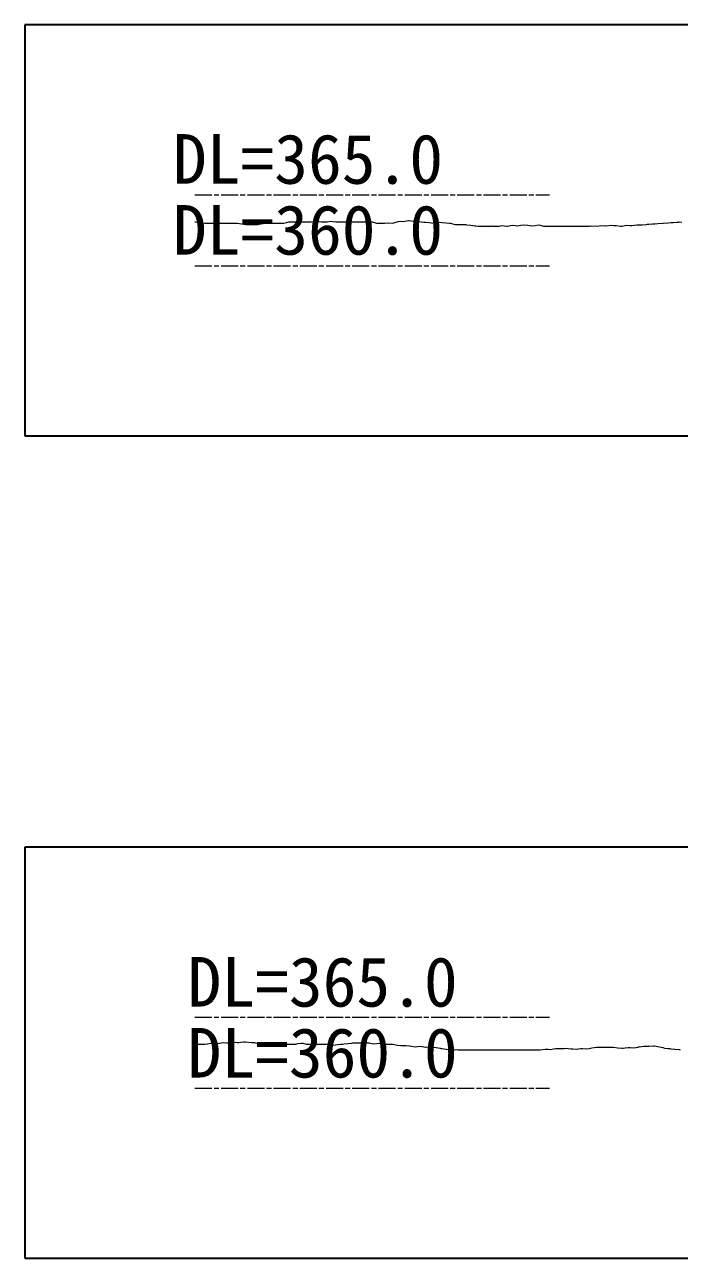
# Model space of a CAD drawing. Header units: millimetres. Extents: x 468560 to 900835, y -713847 to -431684.
# Drawn here: x 622335 to 668494, y -589847 to -502847 of the extents above; entities that cross this region are included whole.
import ezdxf

# ---------------------------------------------------------------- set-up
doc = ezdxf.new("R2010")
doc.units = ezdxf.units.MM
doc.header["$LTSCALE"] = 100
doc.linetypes.add('SXF_一点短鎖線', pattern=[9.25, 6, -1.5, 0.25, -1.5])
doc.linetypes.add('SXF_一点鎖線', pattern=[18.5, 12, -1.5, 3.5, -1.5])
for name, color, linetype, lineweight in [('D-BGD', 7, 'Continuous', 13), ('D-BMK', 2, 'SXF_一点短鎖線', 13), ('D-BMK-HTXT', 7, 'Continuous', 13)]:
    doc.layers.add(name, color=color, linetype=linetype, lineweight=lineweight)
doc.layers.add('横断ビュー', color=7, linetype='Continuous')
doc.styles.add('MS ゴシック', font='MS Gothic.ttf')
doc.styles.get("Standard").update_dxf_attribs({"font": 'txt', "bigfont": 'extfont2.shx'})

msp = doc.modelspace()

# ---------------------------------------------------------------- linework, layer by layer
at = {"layer": 'D-BGD', "color": 7, "linetype": 'Continuous', "lineweight": 13}
for p, q in [((634335.108547397, -516746.9212090075), (634379.6254389137, -516746.9212090075)), ((634379.6254389137, -516746.9212090075), (634460.2675705999, -516746.9212090075)), ((634460.2675705999, -516746.9212090075), (634745.838418059, -516796.4378364161)), ((640804.1554446891, -516792.605995819), (640971.4590634927, -516746.9212090075)), ((640971.4590634927, -516746.9212090075), (641262.5163710266, -516746.9212090075)), ((641262.5163710266, -516746.9212090075), (641337.6720426306, -516754.411967136)), ((641337.6720426306, -516754.411967136), (641380.8725241423, -516746.9212090075)), ((641380.8725241423, -516746.9212090075), (641703.885021776, -516746.9212090075)), ((641703.885021776, -516746.9212090075), (641957.5896036103, -516746.9212090075)), ((641957.5896036103, -516746.9212090075), (642070.0980009213, -516746.9212090075)), ((642070.0980009213, -516746.9212090075), (642265.8283230215, -516746.9212090075)), ((642265.8283230215, -516746.9212090075), (642436.3109800592, -516746.9212090075)), ((642436.3109800592, -516746.9212090075), (642534.3066830635, -516746.9212090075)), ((642534.3066830635, -516746.9212090075), (642802.523959212, -516700.4136083648)), ((642802.523959212, -516700.4136083648), (643111.0237625316, -516731.1617523208)), ((643111.0237625316, -516731.1617523208), (643269.1402750015, -516746.9212090075)), ((643269.1402750015, -516746.9212090075), (643687.7408419922, -516746.9212090075)), ((643687.7408419922, -516746.9212090075), (643901.1628966331, -516709.9148392901)), ((643901.1628966331, -516709.9148392901), (644264.4579214603, -516746.1244173869)), ((644264.4579214603, -516746.1244173869), (644267.375875771, -516746.9212090075)), ((644267.375875771, -516746.9212090075), (644272.4522269741, -516746.9212090075)), ((644272.4522269741, -516746.9212090075), (644633.5888549238, -516746.9212090075)), ((644633.5888549238, -516746.9212090075), (644841.1750009209, -516746.9212090075)), ((644841.1750009209, -516746.9212090075), (644999.8018340617, -516746.9212090075)), ((644999.8018340617, -516746.9212090075), (645275.7641789615, -516746.9212090075)), ((645275.7641789615, -516746.9212090075), (645366.0148131996, -516746.9212090075)), ((645366.0148131996, -516746.9212090075), (645417.8920803815, -516746.9212090075)), ((645417.8920803815, -516746.9212090075), (645732.2277923524, -516746.9212090075)), ((645732.2277923524, -516746.9212090075), (645994.6091598421, -516746.9212090075)), ((645994.6091598421, -516746.9212090075), (646098.4407714903, -516746.9212090075)), ((646098.4407714903, -516746.9212090075), (646279.0761309564, -516746.9212090075)), ((646279.0761309564, -516746.9212090075), (646464.6537506357, -516746.9212090075)), ((646464.6537506357, -516746.9212090075), (646571.3262393102, -516746.9212090075)), ((646571.3262393102, -516746.9212090075), (646830.866729781, -516746.9212090075)), ((646830.866729781, -516746.9212090075), (647148.0433187634, -516833.5310800523)), ((648301.4774776846, -516846.9212090075), (648661.9316254929, -516721.9191375747)), ((648661.9316254929, -516721.9191375747), (648878.1945571601, -516705.9750776514)), ((648878.1945571601, -516705.9750776514), (649028.1446046308, -516720.9205835983)), ((649028.1446046308, -516720.9205835983), (649289.0119869262, -516675.6874196157)), ((649289.0119869262, -516675.6874196157), (649394.3575837836, -516667.920778811)), ((649394.3575837836, -516667.920778811), (649454.9116366133, -516663.4564101845)), ((649454.9116366133, -516663.4564101845), (649760.5705629215, -516693.9214042127)), ((649760.5705629215, -516693.9214042127), (650031.6287160814, -516720.9377427101)), ((650031.6287160814, -516720.9377427101), (650126.7835420668, -516730.4218145236)), ((650126.7835420668, -516730.4218145236), (650292.3239389136, -516746.9212090075)), ((650292.3239389136, -516746.9212090075), (650492.9965212122, -516766.9222248271)), ((650492.9965212122, -516766.9222248271), (650608.3457955346, -516778.4190752506)), ((650608.3457955346, -516778.4190752506), (650859.2095003575, -516803.422635138)), ((651295.6358909085, -516827.7483736873), (651591.6354586333, -516776.4234557524)), ((651591.6354586333, -516776.4234557524), (651761.7799544632, -516793.3817403093)), ((668071.2195200697, -516790.9626302123), (668351.9390746579, -516770.2664833218)), ((668351.9390746579, -516770.2664833218), (668437.432499215, -516763.9634508342)), ((668437.432499215, -516763.9634508342), (668486.5752588809, -516760.3403837606)), ((668486.5752588809, -516760.3403837606), (668668.5910118893, -516778.4818753228)), ((634745.838418059, -516796.4378364161), (635036.9846500605, -516846.9212090075)), ((635036.9846500605, -516846.9212090075), (635242.644659102, -516846.9212090075)), ((635242.644659102, -516846.9212090075), (635613.7017295212, -516846.9212090075)), ((635613.7017295212, -516846.9212090075), (635844.4773554876, -516846.9212090075)), ((635844.4773554876, -516846.9212090075), (636190.4188089892, -516846.9212090075)), ((636190.4188089892, -516846.9212090075), (636210.6903346255, -516846.9212090075)), ((636210.6903346255, -516846.9212090075), (636245.956611082, -516846.9212090075)), ((636245.956611082, -516846.9212090075), (636576.9033137783, -516846.9212090075)), ((636576.9033137783, -516846.9212090075), (636767.1358884498, -516846.9212090075)), ((636767.1358884498, -516846.9212090075), (636943.1162929162, -516846.9212090075)), ((636943.1162929162, -516846.9212090075), (637249.2685630694, -516846.9212090075)), ((637249.2685630694, -516846.9212090075), (637343.8529679105, -516856.3484269977)), ((637343.8529679105, -516856.3484269977), (637471.7223944739, -516869.0931597054)), ((637471.7223944739, -516869.0931597054), (637920.5700473711, -516946.9212090075)), ((637920.5700473711, -516946.9212090075), (638252.5805150494, -516946.9212090075)), ((638252.5805150494, -516946.9212090075), (638407.9682094902, -516946.9212090075)), ((638407.9682094902, -516946.9212090075), (638497.2871268392, -516946.9212090075)), ((638497.2871268392, -516946.9212090075), (638774.1811886281, -516946.9212090075)), ((638774.1811886281, -516946.9212090075), (639074.0042062923, -516865.0499934182)), ((639074.0042062923, -516865.0499934182), (639140.3941677734, -516858.4329127297)), ((639140.3941677734, -516858.4329127297), (639255.8924670517, -516846.9212090075)), ((639255.8924670517, -516846.9212090075), (639506.6071469188, -516846.9212090075)), ((639506.6071469188, -516846.9212090075), (639650.7212857604, -516846.9212090075)), ((639650.7212857604, -516846.9212090075), (639872.8201260567, -516846.9212090075)), ((639872.8201260567, -516846.9212090075), (640227.438365221, -516846.9212090075)), ((640227.438365221, -516846.9212090075), (640239.0331052095, -516846.9212090075)), ((640239.0331052095, -516846.9212090075), (640259.2044190392, -516846.9212090075)), ((640259.2044190392, -516846.9212090075), (640605.2460843474, -516846.9212090075)), ((640605.2460843474, -516846.9212090075), (640804.1554446891, -516792.605995819)), ((647148.0433187634, -516833.5310800523), (647197.0797089189, -516838.4185320586)), ((647197.0797089189, -516838.4185320586), (647282.3880829439, -516846.9212090075)), ((647282.3880829439, -516846.9212090075), (647563.2926880643, -516846.9212090075)), ((647563.2926880643, -516846.9212090075), (647724.7603982314, -516846.9212090075)), ((647724.7603982314, -516846.9212090075), (647929.5056672022, -516811.4193526804)), ((647929.5056672022, -516811.4193526804), (648285.7000349313, -516846.9212090075)), ((648285.7000349313, -516846.9212090075), (648295.718646355, -516846.9212090075)), ((648295.718646355, -516846.9212090075), (648301.4774776846, -516846.9212090075)), ((650859.2095003575, -516803.422635138), (651185.0628750026, -516835.9004077762)), ((651185.0628750026, -516835.9004077762), (651225.4224794954, -516839.923045449)), ((651225.4224794954, -516839.923045449), (651295.6358909085, -516827.7483736873)), ((651761.7799544632, -516793.3817403093), (652298.9478428885, -516846.9212090075)), ((652298.9478428885, -516846.9212090075), (652338.4970339313, -516850.8630728498)), ((652338.4970339313, -516850.8630728498), (652690.2743960693, -516946.9212090075)), ((652690.2743960693, -516946.9212090075), (652915.2141133919, -516946.9212090075)), ((652915.2141133919, -516946.9212090075), (653056.4873752072, -516946.9212090075)), ((653056.4873752072, -516946.9212090075), (653302.2597948611, -516946.9212090075)), ((653302.2597948611, -516946.9212090075), (653422.7003543526, -516946.9212090075)), ((653422.7003543526, -516946.9212090075), (653491.9311928526, -516965.8257379159)), ((653491.9311928526, -516965.8257379159), (653788.9133334979, -516995.4259176031)), ((653788.9133334979, -516995.4259176031), (654068.6482723132, -517023.307070449)), ((654068.6482723132, -517023.307070449), (654155.1263126358, -517031.9263279065)), ((654155.1263126358, -517031.9263279065), (654305.5717468336, -517046.9212090001)), ((654305.5717468336, -517046.9212090001), (654521.3392917812, -517046.9212090001)), ((654521.3392917812, -517046.9212090001), (654645.3653517812, -517046.9212090001)), ((654645.3653517812, -517046.9212090001), (654887.5522709191, -517046.9212090001)), ((654887.5522709191, -517046.9212090001), (655222.0824312419, -517046.9212090001)), ((655222.0824312419, -517046.9212090001), (655253.7652500644, -517041.4275588319)), ((655253.7652500644, -517041.4275588319), (655308.8836988211, -517046.9212090001)), ((655308.8836988211, -517046.9212090001), (655619.9782292098, -517046.9212090001)), ((655619.9782292098, -517046.9212090001), (655798.7995107099, -517046.9212090001)), ((655798.7995107099, -517046.9212090001), (655986.1912083477, -517014.4283794537)), ((655986.1912083477, -517014.4283794537), (656312.1956508085, -517046.9212090001)), ((656312.1956508085, -517046.9212090001), (656352.4041875005, -517046.9212090001)), ((656352.4041875005, -517046.9212090001), (656375.5165901631, -517046.9212090001)), ((656375.5165901631, -517046.9212090001), (656718.6171666384, -516987.4292000681)), ((656718.6171666384, -516987.4292000681), (656952.2336696312, -517010.7137331069)), ((656952.2336696312, -517010.7137331069), (657084.8301457763, -517023.929610379)), ((657084.8301457763, -517023.929610379), (657315.5076028034, -516983.9312359095)), ((657315.5076028034, -516983.9312359095), (657528.9507490918, -516968.1950656474)), ((657528.9507490918, -516968.1950656474), (657817.5062754154, -516996.955365546)), ((657817.5062754154, -516996.955365546), (658105.6678285599, -517025.676398173)), ((658105.6678285599, -517025.676398173), (658318.8195547834, -517009.9617129564)), ((658318.8195547834, -517009.9617129564), (658549.6820623502, -516969.9312516078)), ((658549.6820623502, -516969.9312516078), (658682.3849080205, -516983.1577307135)), ((658682.3849080205, -516983.1577307135), (658915.8950414956, -517046.9212090001)), ((658915.8950414956, -517046.9212090001), (659259.1019874886, -517046.9212090001)), ((659259.1019874886, -517046.9212090001), (659282.1080206409, -517046.9212090001)), ((659282.1080206409, -517046.9212090001), (659322.1315067634, -517046.9212090001)), ((659322.1315067634, -517046.9212090001), (659648.3209997788, -517046.9212090001)), ((659648.3209997788, -517046.9212090001), (659835.8190669417, -517046.9212090001)), ((659835.8190669417, -517046.9212090001), (660325.4434587508, -517046.9212090001)), ((660325.4434587508, -517046.9212090001), (660412.5361464098, -517046.9212090001)), ((660412.5361464098, -517046.9212090001), (660746.9599372074, -517046.9212090001)), ((660746.9599372074, -517046.9212090001), (660989.2532258704, -517046.9212090001)), ((660989.2532258704, -517046.9212090001), (661113.1729163527, -517046.9212090001)), ((661113.1729163527, -517046.9212090001), (661328.7554107308, -517046.9212090001)), ((661328.7554107308, -517046.9212090001), (661479.3858954906, -517046.9212090001)), ((661479.3858954906, -517046.9212090001), (661565.9703053385, -517046.9212090001)), ((661565.9703053385, -517046.9212090001), (661845.598874636, -517046.9212090001)), ((661845.598874636, -517046.9212090001), (662142.6873847991, -517046.9212090001)), ((662142.6873847991, -517046.9212090001), (662211.8118537813, -517034.9353546873)), ((662211.8118537813, -517034.9353546873), (662332.0673627257, -517046.9212090001)), ((662332.0673627257, -517046.9212090001), (662578.0248329267, -517022.4066530243)), ((662578.0248329267, -517022.4066530243), (662719.4044642597, -517046.9212090001)), ((662719.4044642597, -517046.9212090001), (662944.2378120646, -517007.9361753017)), ((662944.2378120646, -517007.9361753017), (663296.1215437204, -517043.008390978)), ((663296.1215437204, -517043.008390978), (663310.4507912099, -517044.4365856126)), ((663310.4507912099, -517044.4365856126), (663335.3793147132, -517040.1140981391)), ((663335.3793147132, -517040.1140981391), (663676.6637703553, -516980.9369959161)), ((663676.6637703553, -516980.9369959161), (663872.838623181, -517000.4897235036)), ((663872.838623181, -517000.4897235036), (664042.8767494932, -517017.437406227)), ((664042.8767494932, -517017.437406227), (664338.6912666932, -517046.9212090001)), ((664338.6912666932, -517046.9212090001), (664409.0897286385, -517046.9212090001)), ((664409.0897286385, -517046.9212090001), (664449.5557026416, -517046.9212090001)), ((664449.5557026416, -517046.9212090001), (664775.3027077839, -516990.4382268414)), ((664775.3027077839, -516990.4382268414), (665026.2727821097, -517015.4523885697)), ((665026.2727821097, -517015.4523885697), (665141.5156869218, -517006.9560652897)), ((665141.5156869218, -517006.9560652897), (665342.0032186881, -516992.1750522107)), ((665342.0032186881, -516992.1750522107), (665507.7286660671, -516963.4390474558)), ((665507.7286660671, -516963.4390474558), (665602.9898615628, -516972.9337211028)), ((665602.9898615628, -516972.9337211028), (665873.9416452125, -516952.9577065185)), ((665873.9416452125, -516952.9577065185), (666179.7069410309, -516930.4150536358)), ((666179.7069410309, -516930.4150536358), (666240.1546243578, -516925.9585271329)), ((666240.1546243578, -516925.9585271329), (666345.3151706755, -516918.2055292502)), ((666345.3151706755, -516918.2055292502), (666606.3676034957, -516898.9593477547)), ((666606.3676034957, -516898.9593477547), (666756.4240204915, -516887.8963861614)), ((666756.4240204915, -516887.8963861614), (666972.5805826411, -516871.9601683691)), ((666972.5805826411, -516871.9601683691), (667333.1410999596, -516845.377718702)), ((667333.1410999596, -516845.377718702), (667338.7935617864, -516844.9609889835)), ((667338.7935617864, -516844.9609889835), (667348.6271226704, -516844.2360062823)), ((667348.6271226704, -516844.2360062823), (667705.0065409243, -516817.9618095979)), ((667705.0065409243, -516817.9618095979), (667909.8581794128, -516802.859051235)), ((667909.8581794128, -516802.859051235), (668071.2195200697, -516790.9626302123)), ((634335.1085473988, -574746.9212090052), (634450.7487999592, -574746.9212090052)), ((634450.7487999592, -574746.9212090052), (634494.5183863062, -574739.3317708052)), ((634494.5183863062, -574739.3317708052), (634570.6641268823, -574746.9212090052)), ((634570.6641268823, -574746.9212090052), (634860.7313654516, -574746.9212090052)), ((634860.7313654516, -574746.9212090052), (635027.4658794198, -574746.9212090052)), ((635027.4658794198, -574746.9212090052), (635226.9443445969, -574712.3325914196)), ((635226.9443445969, -574712.3325914196), (635573.9760788698, -574652.1589384056)), ((635573.9760788698, -574652.1589384056), (635593.1573237423, -574648.833001723)), ((635593.1573237423, -574648.833001723), (635604.1829588879, -574649.9319256521)), ((635604.1829588879, -574649.9319256521), (635959.3703028802, -574685.3334120265)), ((635959.3703028802, -574685.3334120265), (636180.9000383485, -574646.9212090052)), ((636180.9000383485, -574646.9212090052), (636325.583282033, -574621.8338223374)), ((636325.583282033, -574621.8338223374), (636577.2880308647, -574646.9212090052)), ((636577.2880308647, -574646.9212090052), (636691.7962611709, -574658.3342326484)), ((636691.7962611709, -574658.3342326484), (636757.6171178091, -574646.9212090052)), ((636757.6171178091, -574646.9212090052), (637058.0092403088, -574594.8346429593)), ((637058.0092403088, -574594.8346429593), (637334.3341972698, -574622.3759232513)), ((637334.3341972698, -574622.3759232513), (637424.2222194616, -574631.3350532628)), ((637424.2222194616, -574631.3350532628), (637580.5999828521, -574604.2198924772)), ((637580.5999828521, -574604.2198924772), (637790.4351985995, -574567.8354635737)), ((637790.4351985995, -574567.8354635737), (637911.0512767304, -574579.8572557918)), ((637911.0512767304, -574579.8572557918), (638357.7910698745, -574624.3837654344)), ((638357.7910698745, -574624.3837654344), (638487.768356191, -574637.3385883174)), ((638487.768356191, -574637.3385883174), (638522.8611568827, -574634.751359371)), ((638522.8611568827, -574634.751359371), (638583.911934847, -574646.9212090052)), ((638583.911934847, -574646.9212090052), (638889.0741360281, -574677.336694499)), ((638889.0741360281, -574677.336694499), (639064.4854356591, -574694.8199208579)), ((639064.4854356591, -574694.8199208579), (639255.2871151734, -574680.7530005998)), ((639255.2871151734, -574680.7530005998), (639587.2238868345, -574656.2808465413)), ((639587.2238868345, -574656.2808465413), (639621.5000943113, -574650.3375151134)), ((639621.5000943113, -574650.3375151134), (639641.2025151122, -574652.3012533835)), ((639641.2025151122, -574652.3012533835), (639987.7130734641, -574686.8379254243)), ((639987.7130734641, -574686.8379254243), (640217.9195945803, -574709.7825859166)), ((640217.9195945803, -574709.7825859166), (640353.926052602, -574723.3383357278)), ((640353.926052602, -574723.3383357278), (640590.5358388219, -574746.9212090052)), ((640590.5358388219, -574746.9212090052), (640720.1390317399, -574746.9212090052)), ((640720.1390317399, -574746.9212090052), (640794.6366740335, -574746.9212090052)), ((640794.6366740335, -574746.9212090052), (641086.3520108927, -574746.9212090052)), ((641086.3520108927, -574746.9212090052), (641371.3537535015, -574746.9212090052)), ((641371.3537535015, -574746.9212090052), (641452.5649900306, -574746.9212090052)), ((641452.5649900306, -574746.9212090052), (641593.8477908168, -574708.3418006203)), ((641593.8477908168, -574708.3418006203), (641818.777969176, -574669.3399769566)), ((641818.777969176, -574669.3399769566), (641948.0708329622, -574682.2265835158)), ((641948.0708329622, -574682.2265835158), (642184.9909483138, -574746.9212090052)), ((642184.9909483138, -574746.9212090052), (642524.7879124228, -574746.9212090052)), ((642524.7879124228, -574746.9212090052), (642551.2039274592, -574746.9212090052)), ((642551.2039274592, -574746.9212090052), (642597.1597427968, -574746.9212090052)), ((642597.1597427968, -574746.9212090052), (642917.4169066045, -574746.9212090052)), ((642917.4169066045, -574746.9212090052), (643101.5049918834, -574746.9212090052)), ((643101.5049918834, -574746.9212090052), (643283.6298857424, -574746.9212090052)), ((643283.6298857424, -574746.9212090052), (643600.4716947842, -574746.9212090052)), ((643600.4716947842, -574746.9212090052), (643649.8428648952, -574746.9212090052)), ((643649.8428648952, -574746.9212090052), (643678.2220713515, -574746.9212090052)), ((643678.2220713515, -574746.9212090052), (644016.0558440331, -574805.4999792031)), ((644016.0558440331, -574805.4999792031), (644254.9391508121, -574781.6905043623)), ((644254.9391508121, -574781.6905043623), (644382.268823171, -574768.9995688996)), ((644382.268823171, -574768.9995688996), (644603.7836467791, -574746.9212090052)), ((644603.7836467791, -574746.9212090052), (644748.4818023238, -574732.4991585887)), ((644748.4818023238, -574732.4991585887), (644831.6562302727, -574724.2091718367)), ((644831.6562302727, -574724.2091718367), (645114.6947814617, -574695.9987482852)), ((645114.6947814617, -574695.9987482852), (645408.3733097333, -574666.7278392962)), ((645408.3733097333, -574666.7278392962), (645480.9077606071, -574659.4983379743)), ((645480.9077606071, -574659.4983379743), (645607.095598774, -574646.9212090052)), ((645607.095598774, -574646.9212090052), (645847.120739745, -574646.9212090052)), ((645847.120739745, -574646.9212090052), (645985.0903892014, -574646.9212090052)), ((645985.0903892014, -574646.9212090052), (646496.1046222169, -574646.9212090052)), ((646496.1046222169, -574646.9212090052), (646561.807468662, -574651.7651742301)), ((646561.807468662, -574651.7651742301), (646579.5466980357, -574649.997107049)), ((646579.5466980357, -574649.997107049), (646610.4075507466, -574655.3482321999)), ((646610.4075507466, -574655.3482321999), (646945.7596771736, -574713.4966967381)), ((646945.7596771736, -574713.4966967381), (647138.5245481301, -574694.283841697)), ((647138.5245481301, -574694.283841697), (647311.9726563189, -574676.9962864346)), ((647311.9726563189, -574676.9962864346), (647613.7195027266, -574729.3177551678)), ((647613.7195027266, -574729.3177551678), (647678.1856354643, -574746.9212090052)), ((647678.1856354643, -574746.9212090052), (647715.2416275833, -574746.9212090052)), ((647715.2416275833, -574746.9212090052), (648044.3986146096, -574746.9212090052)), ((648044.3986146096, -574746.9212090052), (648291.9587070514, -574746.9212090052)), ((648291.9587070514, -574746.9212090052), (648410.6115937475, -574767.4950555093)), ((648410.6115937475, -574767.4950555093), (648617.0314547215, -574803.2872781283)), ((648617.0314547215, -574803.2872781283), (648868.675786512, -574846.9212090052)), ((648868.675786512, -574846.9212090052), (649208.8758063633, -574846.9212090052)), ((649208.8758063633, -574846.9212090052), (649445.39286598, -574864.3585115722)), ((649445.39286598, -574864.3585115722), (649620.343406694, -574877.2568010888)), ((649620.343406694, -574877.2568010888), (649875.4635103215, -574921.4934142805)), ((649875.4635103215, -574921.4934142805), (650022.1099454332, -574906.8771790317)), ((650022.1099454332, -574906.8771790317), (650241.6764894594, -574884.9930039695)), ((650241.6764894594, -574884.9930039695), (650598.8270249013, -574946.9212090052)), ((650598.8270249013, -574946.9212090052), (650607.8894686047, -574946.9212090052)), ((650607.8894686047, -574946.9212090052), (650623.6553586889, -574946.9212090052)), ((650623.6553586889, -574946.9212090052), (650974.10244775, -574911.9921833551)), ((650974.10244775, -574911.9921833551), (651175.5441043619, -574946.9212090052)), ((651175.5441043619, -574946.9212090052), (651340.315426888, -574975.4917730442)), ((651340.315426888, -574975.4917730442), (651626.9673106689, -575025.1958470172)), ((651626.9673106689, -575025.1958470172), (651706.5284060407, -575038.9913627333)), ((651706.5284060407, -575038.9913627333), (651752.2611838225, -575046.9212089977)), ((651752.2611838225, -575046.9212089977), (652072.7413851786, -575102.4909524298)), ((659653.4629265387, -575076.8903872943), (659763.2139471788, -575057.8600820429)), ((659763.2139471788, -575057.8600820429), (659826.3002963085, -575046.9212089977)), ((659826.3002963085, -575046.9212089977), (660129.4269263167, -575046.9212089977)), ((660129.4269263167, -575046.9212089977), (660403.0173757691, -575046.9212089977)), ((660403.0173757691, -575046.9212089977), (660495.639905462, -575030.8609026573)), ((660495.639905462, -575030.8609026573), (660656.7748785261, -575046.9212089977)), ((660656.7748785261, -575046.9212089977), (660861.8528846074, -575067.3613129682)), ((660861.8528846074, -575067.3613129682), (660979.7344552297, -575079.1105570993)), ((661228.0658637453, -575103.8617232717), (661556.4515346903, -575046.9212089977)), ((661556.4515346903, -575046.9212089977), (661594.2788428981, -575040.3621335826)), ((661594.2788428981, -575040.3621335826), (661660.086830521, -575046.9212089977)), ((661660.086830521, -575046.9212089977), (661960.491822036, -575076.8625438935)), ((652072.7413851786, -575102.4909524298), (652328.9782632906, -575146.9212090052)), ((652328.9782632906, -575146.9212090052), (652438.9543643165, -575146.9212090052)), ((652438.9543643165, -575146.9212090052), (652630.2792626414, -575146.9212090052)), ((652630.2792626414, -575146.9212090052), (652805.1673434619, -575129.4901318154)), ((652805.1673434619, -575129.4901318154), (652905.6953427587, -575146.9212090052)), ((652905.6953427587, -575146.9212090052), (653171.3803225998, -575146.9212090052)), ((653171.3803225998, -575146.9212090052), (653482.4124222193, -575146.9212090052)), ((653482.4124222193, -575146.9212090052), (653537.5933017526, -575146.9212090052)), ((653537.5933017526, -575146.9212090052), (653633.5912146289, -575146.9212090052)), ((653633.5912146289, -575146.9212090052), (653903.8062808905, -575146.9212090052)), ((653903.8062808905, -575146.9212090052), (654059.1295016799, -575146.9212090052)), ((654059.1295016799, -575146.9212090052), (654270.0192600358, -575146.9212090052)), ((654270.0192600358, -575146.9212090052), (654635.8465811405, -575146.9212090052)), ((654635.8465811405, -575146.9212090052), (654636.9031666238, -575146.9212090052)), ((654636.9031666238, -575146.9212090052), (655212.5636606086, -575146.9212090052)), ((655212.5636606086, -575146.9212090052), (655368.6581974644, -575146.9212090052)), ((655368.6581974644, -575146.9212090052), (655640.2151185963, -575146.9212090052)), ((655640.2151185963, -575146.9212090052), (655734.8711766023, -575146.9212090052)), ((655734.8711766023, -575146.9212090052), (655789.2807400692, -575146.9212090052)), ((655789.2807400692, -575146.9212090052), (656101.0841557477, -575146.9212090052)), ((656101.0841557477, -575146.9212090052), (656365.9978195298, -575146.9212090052)), ((656365.9978195298, -575146.9212090052), (656467.297134893, -575146.9212090052)), ((656467.297134893, -575146.9212090052), (656643.5270705763, -575146.9212090052)), ((656643.5270705763, -575146.9212090052), (656833.5101140309, -575146.9212090052)), ((656833.5101140309, -575146.9212090052), (656942.7148989905, -575146.9212090052)), ((656942.7148989905, -575146.9212090052), (657199.7230931763, -575146.9212090052)), ((657199.7230931763, -575146.9212090052), (657519.4319784585, -575146.9212090052)), ((657519.4319784585, -575146.9212090052), (657565.9360723216, -575146.9212090052)), ((657565.9360723216, -575146.9212090052), (657646.8390225712, -575146.9212090052)), ((657646.8390225712, -575146.9212090052), (657932.149051467, -575146.9212090052)), ((657932.149051467, -575146.9212090052), (658096.1490579117, -575146.9212090052)), ((658096.1490579117, -575146.9212090052), (658298.3620306049, -575146.9212090052)), ((658298.3620306049, -575146.9212090052), (658650.1509745661, -575146.9212090052)), ((658650.1509745661, -575146.9212090052), (658664.5750097428, -575146.9212090052)), ((658664.5750097428, -575146.9212090052), (658672.8661373798, -575146.9212090052)), ((658672.8661373798, -575146.9212090052), (659030.7879888956, -575084.8592614285)), ((659030.7879888956, -575084.8592614285), (659249.5832168404, -575106.6665595002)), ((659249.5832168404, -575106.6665595002), (659397.0009680334, -575121.3596717394)), ((659397.0009680334, -575121.3596717394), (659653.4629265387, -575076.8903872943)), ((660979.7344552297, -575079.1105570993), (661228.0658637453, -575103.8617232717))]:
    msp.add_line(p, q, dxfattribs=at)
msp.add_lwpolyline([(661960.491822036, -575076.8625438935), (662133.1686141584, -575046.9212089977), (662326.7048011739, -575013.3629542044), (662663.3987825084, -574954.981818398), (662692.9177803192, -574949.8633645079), (662709.8856936116, -574946.9212090052), (662772.7317270134, -574946.9212090052), (663286.6027730796, -574946.9212090052), (663425.3437386099, -574946.9212090052), (663666.7107344884, -574946.9212090052), (663791.5567177478, -574959.3645954258), (663863.3198525403, -574966.5172197646), (664157.7696968932, -574995.8650057367), (664440.0369320009, -575023.9985522903), (664523.9826760385, -575032.3654160402), (664670.0226864833, -575007.042772477), (664890.1956551764, -574968.8658263511), (665016.7540114615, -574981.4798848308), (665256.4086343292, -575005.366236662), (665593.4710909296, -574946.9212090052), (665622.6216134671, -574941.866646973), (665673.3346384708, -574933.0732495091), (665988.8345926125, -574878.3670572764), (666170.1881703828, -574896.4425498894), (666355.0475717504, -574882.8137261621), (666676.6465904582, -574859.1037265486), (666721.2605508957, -574855.8145467839), (666746.9052498508, -574860.9265558473), (667087.473530041, -574928.8153673983), (667323.6223293114, -574975.8892209134), (667453.686509179, -575024.3686985127), (667679.9585424308, -575046.9212089977), (667819.8994883243, -575060.8691088161), (667900.3394087795, -575068.8865474961), (668186.1124674696, -575097.3695191271), (668477.0564882401, -575126.3678800217), (668552.3254466001, -575146.9212090052)], dxfattribs=at)
at = {"layer": 'D-BMK', "color": 2, "linetype": 'SXF_一点鎖線', "lineweight": 13, "true_color": 0xffff00}
for p, q in [((634335.1085474025, -514846.9212089973), (659335.1085474025, -514846.9212089973)), ((634335.1085474025, -519846.9212089973), (659335.1085474025, -519846.9212089973)), ((634335.1085474025, -572846.9212089973), (659335.1085474025, -572846.9212089973)), ((634335.1085474025, -577846.9212089973), (659335.1085474025, -577846.9212089973))]:
    msp.add_line(p, q, dxfattribs=at)
at = {"layer": '横断ビュー', "color": 3, "linetype": 'Continuous', "lineweight": -3}
for p, q in [((746335.1085474025, -502846.9212089973), (622335.1085474025, -502846.9212089973)), ((622335.1085474025, -502846.9212089973), (622335.1085474025, -531846.9212089973)), ((622335.1085474025, -531846.9212089973), (746335.1085474025, -531846.9212089973)), ((746335.1085474025, -560846.9212089973), (622335.1085474025, -560846.9212089973)), ((622335.1085474025, -560846.9212089973), (622335.1085474025, -589846.9212089973)), ((622335.1085474025, -589846.9212089973), (746335.1085474025, -589846.9212089973))]:
    msp.add_line(p, q, dxfattribs=at)

# ---------------------------------------------------------------- texts
at = {"layer": 'D-BMK-HTXT', "color": 7, "style": 'MS ゴシック'}
for s, p in [('DL=365.0', (633819.8801210066, -572096.9212089973)), ('DL=360.0', (633819.8801210066, -577096.9212089973))]:
    msp.add_text(s, height=3500, dxfattribs=at).set_placement(p)
at = {"layer": 'D-BMK-HTXT', "color": 7, "linetype": 'Continuous', "lineweight": 13, "char_height": 3500, "attachment_point": 6}
for s, insert in [('{\\fMS Gothic|b0|i0|c128|p49;DL=365.0}', (651835.1085474025, -512346.9212089973)), ('{\\fMS Gothic|b0|i0|c128|p49;DL=360.0}', (651835.1085474025, -517346.9212089973))]:
    msp.add_mtext(s, dxfattribs=dict(at, insert=insert))

doc.saveas('drawing.dxf')
